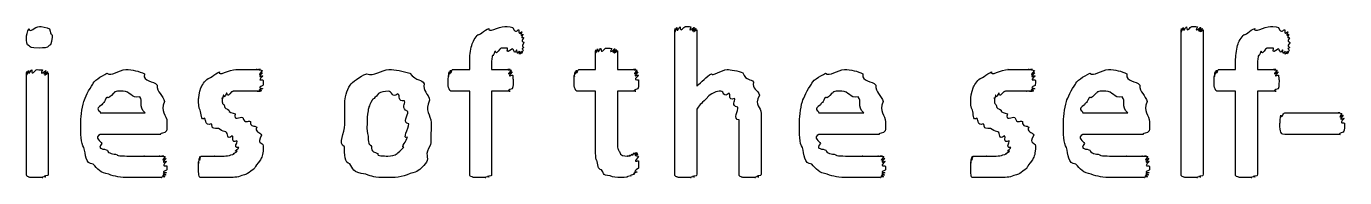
# Model space of a CAD drawing. Header units: millimetres. Extents: x 0 to 216, y 0 to 279.
# Drawn here: x 119.82 to 141.41, y 171.34 to 173.81 of the extents above; entities that cross this region are included whole.
import ezdxf

# ---------------------------------------------------------------- set-up
doc = ezdxf.new("R2010")
doc.units = ezdxf.units.MM
doc.layers.get('0').update_dxf_attribs({"linetype": 'CONTINUOUS'})

msp = doc.modelspace()

# ---------------------------------------------------------------- linework, layer by layer
at = {"color": 0}
for p, q in [((130.44, 171.391), (130.44, 173.75)), ((130.798, 173.75), (130.798, 172.829)), ((138.73, 171.391), (138.73, 173.75)), ((139.088, 173.75), (139.088, 171.391)), ((120.247, 173.629), (120.247, 173.629)), ((127.969, 173.535), (127.969, 173.535)), ((140.508, 173.535), (140.508, 173.535)), ((129.141, 173.1), (129.141, 173.408)), ((129.5, 173.408), (129.5, 173.1)), ((126.8, 173.1), (127.081, 173.1)), ((127.081, 173.1), (127.081, 173.248)), ((127.44, 173.21), (127.44, 173.1)), ((127.44, 173.1), (127.743, 173.1)), ((128.866, 173.1), (129.141, 173.1)), ((129.5, 173.1), (129.803, 173.1)), ((139.339, 173.1), (139.62, 173.1)), ((139.62, 173.1), (139.62, 173.248)), ((139.978, 173.21), (139.978, 173.1)), ((139.978, 173.1), (140.281, 173.1)), ((119.823, 171.391), (119.823, 173.045)), ((120.182, 173.045), (120.182, 171.391)), ((127.081, 172.747), (126.8, 172.747)), ((127.081, 171.391), (127.081, 172.747)), ((127.743, 172.747), (127.44, 172.747)), ((127.44, 172.747), (127.44, 171.391)), ((129.141, 172.747), (128.86, 172.747)), ((129.141, 171.854), (129.141, 172.747)), ((129.803, 172.747), (129.5, 172.747)), ((129.5, 172.747), (129.5, 171.975)), ((139.62, 172.747), (139.339, 172.747)), ((139.62, 171.391), (139.62, 172.747)), ((140.281, 172.747), (139.978, 172.747)), ((139.978, 172.747), (139.978, 171.391)), ((130.798, 172.455), (130.798, 171.391)), ((121.033, 172.394), (121.766, 172.394)), ((122.125, 172.245), (122.125, 172.184)), ((126.448, 172.234), (126.448, 172.234)), ((131.492, 171.391), (131.492, 172.278)), ((131.851, 172.383), (131.851, 171.391)), ((132.798, 172.394), (133.531, 172.394)), ((133.889, 172.245), (133.889, 172.184)), ((137.12, 172.394), (137.854, 172.394)), ((138.212, 172.245), (138.212, 172.184)), ((140.424, 172.394), (141.327, 172.394)), ((122.02, 172.041), (121.033, 172.041)), ((126.083, 172.212), (126.083, 172.212)), ((133.784, 172.041), (132.798, 172.041)), ((138.107, 172.041), (137.12, 172.041)), ((141.327, 172.041), (140.424, 172.041)), ((141.405, 172.218), (141.405, 172.218)), ((123.701, 171.854), (123.701, 171.854)), ((136.342, 171.854), (136.342, 171.854)), ((129.847, 171.606), (129.847, 171.606))]:
    msp.add_line(p, q, dxfattribs=at)
for points in [[(119.823, 173.629), (119.823, 173.635), (119.837, 173.74), (119.867, 173.766)], [(119.867, 173.766), (119.885, 173.687), (119.957, 173.805), (120.038, 173.805)], [(120.038, 173.805), (120.046, 173.805), (120.173, 173.791), (120.203, 173.766)], [(120.203, 173.766), (120.223, 173.64), (120.247, 173.698), (120.247, 173.629)], [(127.219, 173.673), (127.22, 173.643), (127.325, 173.75), (127.395, 173.772)], [(127.395, 173.772), (127.364, 173.687), (127.555, 173.805), (127.654, 173.805)], [(127.654, 173.805), (127.624, 173.805), (127.743, 173.8), (127.787, 173.789)], [(127.787, 173.789), (127.831, 173.664), (127.864, 173.764), (127.886, 173.75)], [(127.886, 173.75), (127.878, 173.64), (127.927, 173.728), (127.936, 173.717)], [(130.44, 173.75), (130.44, 173.658), (130.441, 173.764), (130.445, 173.772)], [(130.445, 173.772), (130.451, 173.673), (130.462, 173.784), (130.473, 173.789)], [(130.473, 173.789), (130.476, 173.684), (130.506, 173.8), (130.528, 173.8)], [(130.528, 173.8), (130.524, 173.687), (130.583, 173.805), (130.616, 173.805)], [(130.616, 173.805), (130.594, 173.805), (130.682, 173.802), (130.704, 173.8)], [(130.704, 173.8), (130.641, 173.684), (130.748, 173.795), (130.759, 173.789)], [(130.759, 173.789), (130.667, 173.673), (130.783, 173.779), (130.787, 173.772)], [(130.787, 173.772), (130.678, 173.662), (130.798, 173.761), (130.798, 173.75)], [(138.73, 173.75), (138.73, 173.658), (138.731, 173.764), (138.736, 173.772)], [(138.736, 173.772), (138.741, 173.673), (138.752, 173.784), (138.763, 173.789)], [(138.763, 173.789), (138.766, 173.684), (138.796, 173.8), (138.818, 173.8)], [(138.818, 173.8), (138.814, 173.687), (138.873, 173.805), (138.906, 173.805)], [(138.906, 173.805), (138.884, 173.805), (138.973, 173.802), (138.994, 173.8)], [(138.994, 173.8), (138.931, 173.684), (139.039, 173.795), (139.049, 173.789)], [(139.049, 173.789), (138.957, 173.673), (139.073, 173.779), (139.077, 173.772)], [(139.077, 173.772), (138.968, 173.658), (139.088, 173.757), (139.088, 173.75)], [(139.758, 173.673), (139.759, 173.643), (139.864, 173.75), (139.934, 173.772)], [(139.934, 173.772), (139.902, 173.687), (140.094, 173.805), (140.193, 173.805)], [(140.193, 173.805), (140.163, 173.805), (140.281, 173.8), (140.325, 173.789)], [(140.325, 173.789), (140.37, 173.664), (140.403, 173.764), (140.425, 173.75)], [(140.425, 173.75), (140.416, 173.64), (140.466, 173.728), (140.474, 173.717)], [(119.867, 173.486), (119.823, 173.499), (119.823, 173.559), (119.823, 173.629)], [(120.247, 173.629), (120.223, 173.503), (120.231, 173.516), (120.198, 173.491)], [(127.114, 173.496), (127.128, 173.554), (127.175, 173.629), (127.219, 173.673)], [(127.936, 173.717), (127.893, 173.618), (127.948, 173.691), (127.952, 173.673)], [(127.952, 173.673), (127.904, 173.585), (127.963, 173.64), (127.963, 173.618)], [(127.963, 173.618), (127.908, 173.541), (127.969, 173.568), (127.969, 173.535)], [(127.969, 173.535), (127.908, 173.474), (127.966, 173.476), (127.963, 173.458)], [(139.653, 173.496), (139.667, 173.554), (139.714, 173.629), (139.758, 173.673)], [(140.474, 173.717), (140.432, 173.618), (140.487, 173.691), (140.491, 173.673)], [(140.491, 173.673), (140.443, 173.585), (140.502, 173.64), (140.502, 173.618)], [(140.502, 173.618), (140.447, 173.541), (140.508, 173.568), (140.508, 173.535)], [(140.508, 173.535), (140.447, 173.474), (140.505, 173.476), (140.502, 173.458)], [(120.033, 173.452), (119.881, 173.452), (119.896, 173.463), (119.867, 173.486)], [(120.198, 173.491), (120.161, 173.452), (120.113, 173.452), (120.033, 173.452)], [(127.081, 173.248), (127.081, 173.294), (127.092, 173.426), (127.114, 173.496)], [(127.451, 173.32), (127.437, 173.217), (127.44, 173.254), (127.44, 173.21)], [(127.495, 173.397), (127.456, 173.279), (127.462, 173.353), (127.451, 173.32)], [(127.572, 173.436), (127.496, 173.316), (127.517, 173.415), (127.495, 173.397)], [(127.693, 173.452), (127.558, 173.452), (127.605, 173.447), (127.572, 173.436)], [(127.781, 173.441), (127.64, 173.334), (127.726, 173.452), (127.693, 173.452)], [(127.847, 173.425), (127.809, 173.323), (127.806, 173.437), (127.781, 173.441)], [(127.891, 173.403), (127.845, 173.309), (127.865, 173.416), (127.847, 173.425)], [(127.925, 173.397), (127.871, 173.298), (127.905, 173.398), (127.891, 173.403)], [(127.941, 173.403), (127.886, 173.298), (127.932, 173.397), (127.925, 173.397)], [(127.958, 173.419), (127.897, 173.305), (127.948, 173.405), (127.941, 173.403)], [(127.963, 173.458), (127.904, 173.441), (127.961, 173.43), (127.958, 173.419)], [(129.141, 173.408), (129.141, 173.309), (129.143, 173.416), (129.147, 173.425)], [(129.147, 173.425), (129.153, 173.323), (129.164, 173.437), (129.175, 173.441)], [(129.175, 173.441), (129.177, 173.331), (129.208, 173.447), (129.23, 173.447)], [(129.23, 173.447), (129.226, 173.334), (129.285, 173.452), (129.318, 173.452)], [(129.318, 173.452), (129.296, 173.452), (129.384, 173.45), (129.406, 173.447)], [(129.406, 173.447), (129.343, 173.331), (129.45, 173.444), (129.461, 173.441)], [(129.461, 173.441), (129.369, 173.323), (129.485, 173.432), (129.489, 173.425)], [(129.489, 173.425), (129.38, 173.309), (129.5, 173.411), (129.5, 173.408)], [(139.62, 173.248), (139.62, 173.294), (139.631, 173.426), (139.653, 173.496)], [(139.989, 173.32), (139.976, 173.217), (139.978, 173.254), (139.978, 173.21)], [(140.033, 173.397), (139.995, 173.279), (140.001, 173.353), (139.989, 173.32)], [(140.111, 173.436), (140.035, 173.316), (140.056, 173.415), (140.033, 173.397)], [(140.232, 173.452), (140.097, 173.452), (140.144, 173.447), (140.111, 173.436)], [(140.32, 173.441), (140.178, 173.334), (140.265, 173.452), (140.232, 173.452)], [(140.386, 173.425), (140.348, 173.323), (140.345, 173.437), (140.32, 173.441)], [(140.43, 173.403), (140.384, 173.309), (140.404, 173.416), (140.386, 173.425)], [(140.463, 173.397), (140.41, 173.298), (140.444, 173.398), (140.43, 173.403)], [(140.48, 173.403), (140.425, 173.298), (140.47, 173.397), (140.463, 173.397)], [(140.497, 173.419), (140.436, 173.305), (140.487, 173.405), (140.48, 173.403)], [(140.502, 173.458), (140.443, 173.441), (140.499, 173.43), (140.497, 173.419)], [(119.856, 173.083), (119.859, 172.978), (119.889, 173.094), (119.911, 173.094)], [(119.911, 173.094), (119.907, 172.981), (119.967, 173.1), (119.999, 173.1)], [(119.999, 173.1), (119.978, 173.1), (120.066, 173.097), (120.088, 173.094)], [(120.088, 173.094), (120.025, 172.978), (120.132, 173.09), (120.143, 173.083)], [(121.143, 173.039), (121.21, 172.981), (121.338, 173.1), (121.452, 173.1)], [(121.452, 173.1), (121.558, 173.1), (121.67, 173.075), (121.755, 173.028)], [(122.984, 173.061), (122.947, 172.981), (123.151, 173.1), (123.255, 173.1)], [(123.255, 173.1), (123.212, 173.1), (123.343, 173.1), (123.387, 173.1)], [(123.387, 173.1), (123.417, 173.1), (123.471, 173.1), (123.508, 173.1)], [(123.508, 173.1), (123.492, 173.1), (123.576, 173.1), (123.602, 173.1)], [(123.602, 173.1), (123.542, 173.1), (123.646, 173.1), (123.657, 173.1)], [(123.657, 173.1), (123.569, 173.1), (123.68, 173.094), (123.685, 173.083)], [(125.395, 173.033), (125.513, 172.981), (125.637, 173.1), (125.758, 173.1)], [(125.758, 173.1), (125.866, 173.1), (125.986, 173.079), (126.1, 173.039)], [(126.745, 173.061), (126.746, 172.97), (126.759, 173.084), (126.767, 173.089)], [(126.767, 173.089), (126.764, 172.981), (126.789, 173.1), (126.8, 173.1)], [(127.743, 173.1), (127.646, 173.1), (127.755, 173.095), (127.759, 173.089)], [(127.759, 173.089), (127.657, 172.97), (127.772, 173.075), (127.776, 173.061)], [(128.805, 173.061), (128.807, 172.97), (128.819, 173.084), (128.827, 173.089)], [(128.827, 173.089), (128.825, 172.981), (128.851, 173.1), (128.866, 173.1)], [(129.803, 173.1), (129.707, 173.1), (129.815, 173.095), (129.819, 173.089)], [(129.819, 173.089), (129.717, 172.97), (129.832, 173.075), (129.836, 173.061)], [(131.04, 173.033), (131.042, 172.981), (131.209, 173.1), (131.294, 173.1)], [(131.294, 173.1), (131.346, 173.1), (131.483, 173.08), (131.553, 173.045)], [(132.908, 173.039), (132.974, 172.981), (133.102, 173.1), (133.216, 173.1)], [(133.216, 173.1), (133.322, 173.1), (133.434, 173.075), (133.519, 173.028)], [(135.625, 173.061), (135.588, 172.981), (135.792, 173.1), (135.895, 173.1)], [(135.895, 173.1), (135.853, 173.1), (135.983, 173.1), (136.028, 173.1)], [(136.028, 173.1), (136.058, 173.1), (136.112, 173.1), (136.149, 173.1)], [(136.149, 173.1), (136.132, 173.1), (136.216, 173.1), (136.242, 173.1)], [(136.242, 173.1), (136.183, 173.1), (136.287, 173.1), (136.297, 173.1)], [(136.297, 173.1), (136.209, 173.1), (136.321, 173.094), (136.325, 173.083)], [(137.231, 173.039), (137.297, 172.981), (137.425, 173.1), (137.539, 173.1)], [(137.539, 173.1), (137.645, 173.1), (137.757, 173.075), (137.842, 173.028)], [(139.284, 173.061), (139.285, 172.97), (139.297, 173.084), (139.306, 173.089)], [(139.306, 173.089), (139.303, 172.981), (139.328, 173.1), (139.339, 173.1)], [(140.281, 173.1), (140.185, 173.1), (140.294, 173.095), (140.298, 173.089)], [(140.298, 173.089), (140.196, 172.97), (140.31, 173.075), (140.315, 173.061)], [(119.823, 173.045), (119.823, 172.952), (119.825, 173.058), (119.829, 173.066)], [(119.829, 173.066), (119.834, 172.967), (119.845, 173.079), (119.856, 173.083)], [(120.143, 173.083), (120.051, 172.967), (120.166, 173.073), (120.171, 173.066)], [(120.171, 173.066), (120.062, 172.952), (120.182, 173.051), (120.182, 173.045)], [(120.912, 172.863), (120.908, 172.901), (121.051, 172.998), (121.143, 173.039)], [(121.755, 173.028), (121.728, 172.89), (121.909, 172.923), (121.965, 172.846)], [(122.681, 172.802), (122.694, 172.842), (122.745, 172.912), (122.797, 172.956)], [(122.797, 172.956), (122.797, 172.93), (122.91, 173.035), (122.984, 173.061)], [(123.685, 173.083), (123.576, 172.959), (123.69, 173.058), (123.69, 173.045)], [(123.69, 173.045), (123.58, 172.934), (123.696, 173.017), (123.696, 172.995)], [(123.696, 172.995), (123.583, 172.893), (123.701, 172.952), (123.701, 172.923)], [(123.701, 172.923), (123.701, 172.835), (123.698, 172.865), (123.696, 172.84)], [(125.125, 172.846), (125.157, 172.893), (125.276, 172.989), (125.395, 173.033)], [(126.1, 173.039), (126.216, 172.904), (126.296, 172.945), (126.337, 172.868)], [(126.728, 172.923), (126.728, 172.897), (126.73, 172.984), (126.734, 173.006)], [(126.745, 172.785), (126.728, 172.802), (126.728, 172.86), (126.728, 172.923)], [(126.734, 173.006), (126.735, 172.941), (126.741, 173.046), (126.745, 173.061)], [(127.776, 173.061), (127.669, 172.941), (127.787, 173.028), (127.787, 173.006)], [(127.792, 172.923), (127.79, 172.802), (127.787, 172.814), (127.776, 172.785)], [(127.787, 173.006), (127.79, 172.897), (127.792, 172.956), (127.792, 172.923)], [(128.789, 172.923), (128.789, 172.897), (128.79, 172.984), (128.794, 173.006)], [(128.805, 172.785), (128.789, 172.802), (128.789, 172.86), (128.789, 172.923)], [(128.794, 173.006), (128.796, 172.941), (128.801, 173.046), (128.805, 173.061)], [(129.836, 173.061), (129.726, 172.941), (129.842, 173.028), (129.842, 173.006)], [(129.842, 173.006), (129.728, 172.897), (129.847, 172.956), (129.847, 172.923)], [(129.847, 172.923), (129.847, 172.802), (129.843, 172.814), (129.836, 172.785)], [(130.798, 172.829), (130.876, 172.893), (130.959, 172.989), (131.04, 173.033)], [(131.553, 173.045), (131.608, 172.908), (131.685, 172.957), (131.729, 172.896)], [(131.729, 172.896), (131.697, 172.787), (131.804, 172.765), (131.823, 172.68)], [(132.676, 172.863), (132.672, 172.901), (132.815, 172.998), (132.908, 173.039)], [(133.519, 173.028), (133.492, 172.89), (133.674, 172.923), (133.729, 172.846)], [(135.322, 172.802), (135.334, 172.842), (135.386, 172.912), (135.438, 172.956)], [(135.438, 172.956), (135.438, 172.93), (135.551, 173.035), (135.625, 173.061)], [(136.325, 173.083), (136.216, 172.959), (136.331, 173.058), (136.331, 173.045)], [(136.331, 173.045), (136.221, 172.934), (136.336, 173.017), (136.336, 172.995)], [(136.336, 172.995), (136.223, 172.893), (136.342, 172.952), (136.342, 172.923)], [(136.342, 172.923), (136.342, 172.835), (136.339, 172.865), (136.336, 172.84)], [(136.999, 172.863), (136.995, 172.901), (137.138, 172.998), (137.231, 173.039)], [(137.842, 173.028), (137.815, 172.89), (137.997, 172.923), (138.052, 172.846)], [(139.267, 172.923), (139.267, 172.897), (139.269, 172.984), (139.273, 173.006)], [(139.284, 172.785), (139.267, 172.802), (139.267, 172.86), (139.267, 172.923)], [(139.273, 173.006), (139.274, 172.941), (139.28, 173.046), (139.284, 173.061)], [(140.315, 173.061), (140.207, 172.941), (140.325, 173.028), (140.325, 173.006)], [(140.331, 172.923), (140.328, 172.802), (140.325, 172.814), (140.315, 172.785)], [(140.325, 173.006), (140.328, 172.897), (140.331, 172.956), (140.331, 172.923)], [(120.763, 172.581), (120.782, 172.628), (120.849, 172.785), (120.912, 172.863)], [(121.248, 172.714), (121.143, 172.588), (121.165, 172.67), (121.132, 172.636)], [(121.408, 172.747), (121.234, 172.747), (121.295, 172.736), (121.248, 172.714)], [(121.678, 172.653), (121.532, 172.628), (121.529, 172.747), (121.408, 172.747)], [(121.965, 172.846), (121.955, 172.736), (122.06, 172.678), (122.086, 172.576)], [(122.642, 172.62), (122.642, 172.61), (122.655, 172.747), (122.681, 172.802)], [(123.051, 172.68), (123.02, 172.573), (123.034, 172.656), (123.034, 172.642)], [(123.1, 172.714), (123.042, 172.599), (123.062, 172.694), (123.051, 172.68)], [(123.183, 172.736), (123.086, 172.617), (123.122, 172.725), (123.1, 172.714)], [(123.304, 172.747), (123.156, 172.747), (123.219, 172.743), (123.183, 172.736)], [(123.442, 172.747), (123.37, 172.747), (123.355, 172.747), (123.304, 172.747)], [(123.547, 172.747), (123.45, 172.747), (123.482, 172.747), (123.442, 172.747)], [(123.618, 172.747), (123.509, 172.747), (123.576, 172.747), (123.547, 172.747)], [(123.657, 172.747), (123.547, 172.747), (123.636, 172.747), (123.618, 172.747)], [(123.673, 172.752), (123.56, 172.747), (123.664, 172.747), (123.657, 172.747)], [(123.69, 172.785), (123.571, 172.758), (123.68, 172.759), (123.673, 172.752)], [(123.696, 172.84), (123.58, 172.787), (123.693, 172.799), (123.69, 172.785)], [(125.036, 172.565), (125.036, 172.617), (125.065, 172.769), (125.125, 172.846)], [(125.587, 172.708), (125.48, 172.577), (125.512, 172.645), (125.483, 172.598)], [(125.747, 172.747), (125.683, 172.747), (125.632, 172.733), (125.587, 172.708)], [(125.907, 172.703), (125.808, 172.628), (125.809, 172.747), (125.747, 172.747)], [(126.012, 172.587), (125.896, 172.573), (125.951, 172.677), (125.907, 172.703)], [(126.337, 172.868), (126.3, 172.754), (126.41, 172.704), (126.425, 172.598)], [(126.8, 172.747), (126.751, 172.747), (126.756, 172.759), (126.745, 172.785)], [(127.776, 172.785), (127.654, 172.747), (127.757, 172.747), (127.743, 172.747)], [(128.86, 172.747), (128.814, 172.747), (128.819, 172.759), (128.805, 172.785)], [(129.836, 172.785), (129.715, 172.747), (129.817, 172.747), (129.803, 172.747)], [(130.996, 172.67), (130.865, 172.529), (130.867, 172.55), (130.798, 172.455)], [(131.195, 172.747), (131.112, 172.747), (131.063, 172.721), (130.996, 172.67)], [(131.327, 172.714), (131.229, 172.628), (131.246, 172.747), (131.195, 172.747)], [(131.415, 172.625), (131.302, 172.588), (131.363, 172.694), (131.327, 172.714)], [(131.823, 172.68), (131.732, 172.504), (131.851, 172.5), (131.851, 172.383)], [(132.527, 172.581), (132.547, 172.628), (132.613, 172.785), (132.676, 172.863)], [(133.012, 172.714), (132.908, 172.588), (132.93, 172.67), (132.897, 172.636)], [(133.172, 172.747), (132.999, 172.747), (133.059, 172.736), (133.012, 172.714)], [(133.442, 172.653), (133.296, 172.628), (133.294, 172.747), (133.172, 172.747)], [(133.729, 172.846), (133.719, 172.736), (133.824, 172.678), (133.85, 172.576)], [(135.283, 172.62), (135.283, 172.61), (135.296, 172.747), (135.322, 172.802)], [(135.691, 172.68), (135.661, 172.573), (135.675, 172.656), (135.675, 172.642)], [(135.741, 172.714), (135.683, 172.599), (135.702, 172.694), (135.691, 172.68)], [(135.824, 172.736), (135.727, 172.617), (135.763, 172.725), (135.741, 172.714)], [(135.945, 172.747), (135.798, 172.747), (135.859, 172.743), (135.824, 172.736)], [(136.083, 172.747), (136.011, 172.747), (135.996, 172.747), (135.945, 172.747)], [(136.187, 172.747), (136.091, 172.747), (136.122, 172.747), (136.083, 172.747)], [(136.259, 172.747), (136.15, 172.747), (136.216, 172.747), (136.187, 172.747)], [(136.297, 172.747), (136.187, 172.747), (136.277, 172.747), (136.259, 172.747)], [(136.314, 172.752), (136.201, 172.747), (136.305, 172.747), (136.297, 172.747)], [(136.331, 172.785), (136.212, 172.758), (136.321, 172.759), (136.314, 172.752)], [(136.336, 172.84), (136.221, 172.787), (136.333, 172.799), (136.331, 172.785)], [(136.85, 172.581), (136.87, 172.628), (136.936, 172.785), (136.999, 172.863)], [(137.335, 172.714), (137.231, 172.588), (137.253, 172.67), (137.22, 172.636)], [(137.495, 172.747), (137.322, 172.747), (137.382, 172.736), (137.335, 172.714)], [(137.765, 172.653), (137.619, 172.628), (137.616, 172.747), (137.495, 172.747)], [(138.052, 172.846), (138.042, 172.736), (138.147, 172.678), (138.173, 172.576)], [(139.339, 172.747), (139.289, 172.747), (139.295, 172.759), (139.284, 172.785)], [(140.315, 172.785), (140.193, 172.747), (140.295, 172.747), (140.281, 172.747)], [(120.713, 172.212), (120.713, 172.291), (120.73, 172.471), (120.763, 172.581)], [(121.061, 172.526), (120.926, 172.441), (121.033, 172.441), (121.033, 172.394)], [(121.132, 172.636), (121.08, 172.526), (121.079, 172.57), (121.061, 172.526)], [(121.766, 172.394), (121.653, 172.504), (121.74, 172.589), (121.678, 172.653)], [(122.086, 172.576), (122.006, 172.412), (122.125, 172.362), (122.125, 172.245)], [(122.67, 172.438), (122.642, 172.474), (122.642, 172.55), (122.642, 172.62)], [(123.034, 172.642), (123.02, 172.511), (123.042, 172.554), (123.062, 172.521)], [(123.062, 172.521), (123.062, 172.449), (123.109, 172.463), (123.139, 172.438)], [(125.036, 172.201), (125.036, 172.28), (125.036, 172.455), (125.036, 172.565)], [(125.483, 172.598), (125.422, 172.482), (125.43, 172.493), (125.417, 172.427)], [(126.067, 172.416), (125.947, 172.474), (126.037, 172.539), (126.012, 172.587)], [(126.425, 172.598), (126.329, 172.423), (126.448, 172.369), (126.448, 172.234)], [(131.47, 172.488), (131.35, 172.511), (131.44, 172.588), (131.415, 172.625)], [(131.492, 172.278), (131.377, 172.286), (131.484, 172.435), (131.47, 172.488)], [(132.478, 172.212), (132.478, 172.291), (132.494, 172.471), (132.527, 172.581)], [(132.825, 172.526), (132.69, 172.441), (132.798, 172.441), (132.798, 172.394)], [(132.897, 172.636), (132.844, 172.526), (132.843, 172.57), (132.825, 172.526)], [(133.531, 172.394), (133.417, 172.504), (133.505, 172.589), (133.442, 172.653)], [(133.85, 172.576), (133.77, 172.412), (133.889, 172.362), (133.889, 172.245)], [(135.311, 172.438), (135.283, 172.474), (135.283, 172.55), (135.283, 172.62)], [(135.675, 172.642), (135.661, 172.511), (135.683, 172.554), (135.702, 172.521)], [(135.702, 172.521), (135.702, 172.449), (135.749, 172.463), (135.78, 172.438)], [(136.801, 172.212), (136.801, 172.291), (136.817, 172.471), (136.85, 172.581)], [(137.148, 172.526), (137.013, 172.441), (137.12, 172.441), (137.12, 172.394)], [(137.22, 172.636), (137.167, 172.526), (137.166, 172.57), (137.148, 172.526)], [(137.854, 172.394), (137.74, 172.504), (137.827, 172.589), (137.765, 172.653)], [(138.173, 172.576), (138.093, 172.412), (138.212, 172.362), (138.212, 172.245)], [(122.742, 172.306), (122.678, 172.253), (122.688, 172.386), (122.67, 172.438)], [(122.847, 172.212), (122.742, 172.18), (122.775, 172.268), (122.742, 172.306)], [(123.139, 172.438), (123.124, 172.401), (123.206, 172.395), (123.244, 172.377)], [(123.244, 172.377), (123.201, 172.247), (123.323, 172.339), (123.365, 172.317)], [(123.365, 172.317), (123.403, 172.207), (123.45, 172.275), (123.492, 172.251)], [(123.492, 172.251), (123.483, 172.154), (123.566, 172.193), (123.596, 172.157)], [(125.417, 172.427), (125.396, 172.353), (125.4, 172.296), (125.4, 172.223)], [(126.083, 172.212), (125.969, 172.229), (126.078, 172.353), (126.067, 172.416)], [(126.448, 172.234), (126.448, 172.037), (126.445, 171.981), (126.442, 171.87)], [(135.383, 172.306), (135.319, 172.253), (135.329, 172.386), (135.311, 172.438)], [(135.487, 172.212), (135.383, 172.18), (135.416, 172.268), (135.383, 172.306)], [(135.78, 172.438), (135.764, 172.401), (135.847, 172.395), (135.884, 172.377)], [(135.884, 172.377), (135.842, 172.247), (135.964, 172.339), (136.005, 172.317)], [(136.005, 172.317), (136.044, 172.207), (136.091, 172.275), (136.132, 172.251)], [(136.132, 172.251), (136.124, 172.154), (136.207, 172.193), (136.237, 172.157)], [(140.346, 172.218), (140.346, 172.224), (140.352, 172.329), (140.363, 172.355)], [(140.363, 172.355), (140.371, 172.275), (140.397, 172.394), (140.424, 172.394)], [(141.327, 172.394), (141.246, 172.394), (141.35, 172.39), (141.361, 172.383)], [(141.361, 172.383), (141.268, 172.265), (141.379, 172.369), (141.383, 172.355)], [(141.383, 172.355), (141.279, 172.236), (141.395, 172.322), (141.399, 172.3)], [(141.399, 172.3), (141.286, 172.192), (141.405, 172.251), (141.405, 172.218)], [(120.763, 171.826), (120.713, 171.89), (120.713, 172.065), (120.713, 172.212)], [(121.033, 172.041), (120.926, 171.986), (121.041, 171.936), (121.061, 171.892)], [(122.091, 172.074), (121.962, 172.041), (122.045, 172.041), (122.02, 172.041)], [(122.125, 172.184), (122.125, 172.085), (122.113, 172.096), (122.091, 172.074)], [(122.968, 172.14), (122.819, 172.129), (122.887, 172.186), (122.847, 172.212)], [(123.089, 172.085), (123.02, 172.088), (123.012, 172.121), (122.968, 172.14)], [(123.194, 172.019), (123.098, 171.934), (123.129, 172.066), (123.089, 172.085)], [(123.271, 171.936), (123.161, 171.887), (123.227, 171.997), (123.194, 172.019)], [(123.596, 172.157), (123.547, 172.085), (123.654, 172.081), (123.673, 172.03)], [(123.673, 172.03), (123.583, 171.868), (123.701, 171.923), (123.701, 171.854)], [(125.031, 171.837), (124.918, 171.894), (125.036, 172.065), (125.036, 172.201)], [(125.4, 172.223), (125.396, 172.088), (125.405, 172.08), (125.417, 172.014)], [(125.417, 172.014), (125.418, 171.843), (125.446, 171.894), (125.472, 171.843)], [(126.062, 171.997), (125.969, 171.96), (126.083, 172.135), (126.083, 172.212)], [(132.527, 171.826), (132.478, 171.89), (132.478, 172.065), (132.478, 172.212)], [(132.798, 172.041), (132.69, 171.986), (132.806, 171.936), (132.825, 171.892)], [(133.856, 172.074), (133.726, 172.041), (133.809, 172.041), (133.784, 172.041)], [(133.889, 172.184), (133.889, 172.085), (133.878, 172.096), (133.856, 172.074)], [(135.608, 172.14), (135.46, 172.129), (135.527, 172.186), (135.487, 172.212)], [(135.73, 172.085), (135.661, 172.088), (135.653, 172.121), (135.608, 172.14)], [(135.835, 172.019), (135.738, 171.934), (135.77, 172.066), (135.73, 172.085)], [(135.912, 171.936), (135.801, 171.887), (135.868, 171.997), (135.835, 172.019)], [(136.237, 172.157), (136.187, 172.085), (136.295, 172.081), (136.314, 172.03)], [(136.314, 172.03), (136.223, 171.868), (136.342, 171.923), (136.342, 171.854)], [(136.85, 171.826), (136.801, 171.89), (136.801, 172.065), (136.801, 172.212)], [(137.12, 172.041), (137.013, 171.986), (137.129, 171.936), (137.148, 171.892)], [(138.179, 172.074), (138.049, 172.041), (138.132, 172.041), (138.107, 172.041)], [(138.212, 172.184), (138.212, 172.085), (138.201, 172.096), (138.179, 172.074)], [(140.363, 172.08), (140.346, 172.092), (140.346, 172.151), (140.346, 172.218)], [(140.424, 172.041), (140.371, 172.041), (140.377, 172.054), (140.363, 172.08)], [(141.383, 172.08), (141.261, 172.041), (141.352, 172.041), (141.327, 172.041)], [(141.405, 172.218), (141.405, 172.092), (141.397, 172.104), (141.383, 172.08)], [(120.917, 171.556), (120.782, 171.556), (120.799, 171.719), (120.763, 171.826)], [(121.061, 171.892), (120.963, 171.783), (121.108, 171.815), (121.149, 171.782)], [(123.299, 171.826), (123.197, 171.824), (123.289, 171.906), (123.271, 171.936)], [(123.276, 171.766), (123.197, 171.757), (123.299, 171.804), (123.299, 171.826)], [(123.701, 171.854), (123.701, 171.713), (123.686, 171.694), (123.657, 171.628)], [(125.119, 171.561), (125.032, 171.563), (125.031, 171.73), (125.031, 171.837)], [(125.472, 171.843), (125.469, 171.744), (125.532, 171.756), (125.577, 171.727)], [(125.896, 171.727), (125.888, 171.739), (125.975, 171.788), (126.001, 171.832)], [(126.001, 171.832), (125.943, 171.832), (126.051, 171.934), (126.062, 171.997)], [(126.442, 171.87), (126.326, 171.702), (126.42, 171.669), (126.376, 171.589)], [(129.164, 171.622), (129.141, 171.592), (129.141, 171.766), (129.141, 171.854)], [(129.5, 171.975), (129.497, 171.783), (129.511, 171.807), (129.533, 171.76)], [(132.681, 171.556), (132.547, 171.556), (132.563, 171.719), (132.527, 171.826)], [(132.825, 171.892), (132.727, 171.783), (132.872, 171.815), (132.913, 171.782)], [(135.939, 171.826), (135.837, 171.824), (135.93, 171.906), (135.912, 171.936)], [(135.917, 171.766), (135.837, 171.757), (135.939, 171.804), (135.939, 171.826)], [(136.342, 171.854), (136.342, 171.713), (136.327, 171.694), (136.297, 171.628)], [(137.004, 171.556), (136.87, 171.556), (136.886, 171.719), (136.85, 171.826)], [(137.148, 171.892), (137.05, 171.783), (137.195, 171.815), (137.236, 171.782)], [(121.149, 171.782), (121.161, 171.722), (121.243, 171.728), (121.309, 171.71)], [(121.309, 171.71), (121.293, 171.688), (121.455, 171.688), (121.551, 171.688)], [(121.551, 171.688), (121.584, 171.688), (121.696, 171.688), (121.755, 171.688)], [(121.755, 171.688), (121.701, 171.688), (121.863, 171.688), (121.904, 171.688)], [(121.904, 171.688), (121.904, 171.688), (121.982, 171.688), (122.009, 171.688)], [(122.009, 171.688), (121.959, 171.688), (122.06, 171.688), (122.075, 171.688)], [(122.075, 171.688), (121.984, 171.688), (122.093, 171.684), (122.097, 171.678)], [(122.097, 171.678), (121.995, 171.559), (122.109, 171.663), (122.113, 171.65)], [(122.113, 171.65), (122.003, 171.534), (122.119, 171.622), (122.119, 171.6)], [(122.119, 171.6), (122.006, 171.49), (122.125, 171.551), (122.125, 171.517)], [(122.642, 171.595), (122.645, 171.53), (122.65, 171.635), (122.654, 171.65)], [(122.642, 171.512), (122.642, 171.486), (122.642, 171.573), (122.642, 171.595)], [(122.654, 171.65), (122.654, 171.559), (122.66, 171.673), (122.665, 171.678)], [(122.665, 171.678), (122.66, 171.57), (122.673, 171.688), (122.681, 171.688)], [(122.681, 171.688), (122.678, 171.688), (122.706, 171.688), (122.725, 171.688)], [(122.725, 171.688), (122.72, 171.688), (122.771, 171.688), (122.797, 171.688)], [(122.797, 171.688), (122.775, 171.688), (122.861, 171.688), (122.902, 171.688)], [(122.902, 171.688), (122.855, 171.688), (122.987, 171.688), (123.039, 171.688)], [(123.039, 171.688), (123.064, 171.688), (123.114, 171.69), (123.144, 171.694)], [(123.144, 171.694), (123.128, 171.699), (123.205, 171.71), (123.227, 171.722)], [(123.227, 171.722), (123.172, 171.722), (123.265, 171.746), (123.276, 171.766)], [(123.657, 171.628), (123.527, 171.468), (123.591, 171.512), (123.536, 171.468)], [(125.577, 171.727), (125.557, 171.688), (125.676, 171.688), (125.742, 171.688)], [(125.742, 171.688), (125.8, 171.688), (125.852, 171.701), (125.896, 171.727)], [(126.376, 171.589), (126.238, 171.424), (126.241, 171.446), (126.106, 171.402)], [(129.241, 171.462), (129.175, 171.464), (129.182, 171.559), (129.164, 171.622)], [(129.533, 171.76), (129.545, 171.688), (129.602, 171.688), (129.665, 171.688)], [(129.665, 171.688), (129.629, 171.688), (129.705, 171.69), (129.72, 171.694)], [(129.72, 171.694), (129.66, 171.699), (129.748, 171.706), (129.759, 171.71)], [(129.759, 171.71), (129.684, 171.71), (129.784, 171.723), (129.792, 171.727)], [(129.792, 171.727), (129.704, 171.722), (129.811, 171.738), (129.819, 171.738)], [(129.819, 171.738), (129.715, 171.722), (129.826, 171.735), (129.83, 171.733)], [(129.83, 171.733), (129.722, 171.717), (129.836, 171.727), (129.836, 171.716)], [(129.836, 171.716), (129.726, 171.699), (129.842, 171.695), (129.842, 171.678)], [(129.842, 171.678), (129.728, 171.545), (129.847, 171.635), (129.847, 171.606)], [(129.847, 171.606), (129.847, 171.468), (129.844, 171.519), (129.842, 171.49)], [(132.913, 171.782), (132.926, 171.722), (133.007, 171.728), (133.073, 171.71)], [(133.073, 171.71), (133.058, 171.688), (133.219, 171.688), (133.315, 171.688)], [(133.315, 171.688), (133.349, 171.688), (133.46, 171.688), (133.519, 171.688)], [(133.519, 171.688), (133.466, 171.688), (133.627, 171.688), (133.668, 171.688)], [(133.668, 171.688), (133.668, 171.688), (133.747, 171.688), (133.773, 171.688)], [(133.773, 171.688), (133.724, 171.688), (133.824, 171.688), (133.839, 171.688)], [(133.839, 171.688), (133.748, 171.688), (133.857, 171.684), (133.861, 171.678)], [(133.861, 171.678), (133.759, 171.559), (133.874, 171.663), (133.878, 171.65)], [(133.878, 171.65), (133.768, 171.534), (133.883, 171.622), (133.883, 171.6)], [(133.883, 171.6), (133.77, 171.49), (133.889, 171.551), (133.889, 171.517)], [(135.283, 171.595), (135.286, 171.53), (135.29, 171.635), (135.295, 171.65)], [(135.283, 171.512), (135.283, 171.486), (135.283, 171.573), (135.283, 171.595)], [(135.295, 171.65), (135.295, 171.559), (135.301, 171.673), (135.305, 171.678)], [(135.305, 171.678), (135.301, 171.57), (135.314, 171.688), (135.322, 171.688)], [(135.322, 171.688), (135.319, 171.688), (135.347, 171.688), (135.366, 171.688)], [(135.366, 171.688), (135.36, 171.688), (135.412, 171.688), (135.438, 171.688)], [(135.438, 171.688), (135.416, 171.688), (135.501, 171.688), (135.543, 171.688)], [(135.543, 171.688), (135.496, 171.688), (135.628, 171.688), (135.68, 171.688)], [(135.68, 171.688), (135.705, 171.688), (135.755, 171.69), (135.785, 171.694)], [(135.785, 171.694), (135.768, 171.699), (135.846, 171.71), (135.868, 171.722)], [(135.868, 171.722), (135.812, 171.722), (135.906, 171.746), (135.917, 171.766)], [(136.297, 171.628), (136.168, 171.468), (136.231, 171.512), (136.176, 171.468)], [(137.236, 171.782), (137.249, 171.722), (137.33, 171.728), (137.396, 171.71)], [(137.396, 171.71), (137.381, 171.688), (137.542, 171.688), (137.638, 171.688)], [(137.638, 171.688), (137.672, 171.688), (137.783, 171.688), (137.842, 171.688)], [(137.842, 171.688), (137.789, 171.688), (137.95, 171.688), (137.991, 171.688)], [(137.991, 171.688), (137.991, 171.688), (138.07, 171.688), (138.096, 171.688)], [(138.096, 171.688), (138.047, 171.688), (138.147, 171.688), (138.162, 171.688)], [(138.162, 171.688), (138.071, 171.688), (138.18, 171.684), (138.184, 171.678)], [(138.184, 171.678), (138.082, 171.559), (138.196, 171.663), (138.201, 171.65)], [(138.201, 171.65), (138.091, 171.534), (138.206, 171.622), (138.206, 171.6)], [(138.206, 171.6), (138.093, 171.49), (138.212, 171.551), (138.212, 171.517)], [(119.829, 171.369), (119.823, 171.365), (119.823, 171.383), (119.823, 171.391)], [(119.856, 171.347), (119.834, 171.349), (119.835, 171.36), (119.829, 171.369)], [(120.171, 171.369), (120.051, 171.349), (120.157, 171.354), (120.143, 171.347)], [(120.182, 171.391), (120.179, 171.365), (120.177, 171.376), (120.171, 171.369)], [(121.171, 171.391), (121.036, 171.409), (120.986, 171.482), (120.917, 171.556)], [(121.518, 171.336), (121.353, 171.336), (121.27, 171.354), (121.171, 171.391)], [(122.108, 171.38), (121.992, 171.354), (122.098, 171.358), (122.091, 171.347)], [(122.113, 171.413), (121.999, 171.376), (122.111, 171.391), (122.108, 171.38)], [(122.119, 171.457), (122.003, 171.402), (122.116, 171.427), (122.113, 171.413)], [(122.125, 171.517), (122.125, 171.435), (122.122, 171.475), (122.119, 171.457)], [(122.648, 171.38), (122.642, 171.398), (122.642, 171.457), (122.642, 171.512)], [(122.676, 171.336), (122.654, 171.336), (122.655, 171.349), (122.648, 171.38)], [(123.348, 171.369), (123.278, 171.336), (123.201, 171.336), (123.117, 171.336)], [(123.536, 171.468), (123.421, 171.38), (123.421, 171.391), (123.348, 171.369)], [(125.378, 171.391), (125.149, 171.413), (125.177, 171.487), (125.119, 171.561)], [(125.725, 171.336), (125.499, 171.336), (125.495, 171.354), (125.378, 171.391)], [(126.106, 171.402), (125.969, 171.336), (125.846, 171.336), (125.725, 171.336)], [(127.087, 171.363), (127.081, 171.36), (127.081, 171.38), (127.081, 171.391)], [(127.12, 171.347), (127.092, 171.349), (127.094, 171.359), (127.087, 171.363)], [(127.429, 171.363), (127.309, 171.349), (127.415, 171.354), (127.401, 171.347)], [(127.44, 171.391), (127.437, 171.36), (127.435, 171.37), (127.429, 171.363)], [(129.378, 171.363), (129.243, 171.376), (129.276, 171.418), (129.241, 171.462)], [(129.571, 171.336), (129.472, 171.336), (129.433, 171.344), (129.378, 171.363)], [(129.72, 171.363), (129.623, 171.347), (129.673, 171.348), (129.649, 171.341)], [(129.781, 171.391), (129.667, 171.36), (129.742, 171.37), (129.72, 171.363)], [(129.819, 171.424), (129.704, 171.383), (129.799, 171.402), (129.781, 171.391)], [(129.842, 171.49), (129.722, 171.409), (129.83, 171.438), (129.819, 171.424)], [(130.445, 171.363), (130.44, 171.36), (130.44, 171.38), (130.44, 171.391)], [(130.473, 171.347), (130.451, 171.349), (130.452, 171.359), (130.445, 171.363)], [(130.787, 171.363), (130.667, 171.349), (130.773, 171.354), (130.759, 171.347)], [(130.798, 171.391), (130.795, 171.36), (130.794, 171.37), (130.787, 171.363)], [(131.498, 171.363), (131.494, 171.36), (131.492, 171.38), (131.492, 171.391)], [(131.525, 171.347), (131.505, 171.349), (131.505, 171.359), (131.498, 171.363)], [(131.84, 171.369), (131.721, 171.349), (131.826, 171.354), (131.812, 171.347)], [(131.851, 171.391), (131.851, 171.365), (131.846, 171.376), (131.84, 171.369)], [(132.935, 171.391), (132.8, 171.409), (132.751, 171.482), (132.681, 171.556)], [(133.283, 171.336), (133.117, 171.336), (133.034, 171.354), (132.935, 171.391)], [(133.872, 171.38), (133.756, 171.354), (133.863, 171.358), (133.856, 171.347)], [(133.878, 171.413), (133.763, 171.376), (133.875, 171.391), (133.872, 171.38)], [(133.883, 171.457), (133.768, 171.402), (133.881, 171.427), (133.878, 171.413)], [(133.889, 171.517), (133.889, 171.435), (133.886, 171.475), (133.883, 171.457)], [(135.289, 171.38), (135.283, 171.398), (135.283, 171.457), (135.283, 171.512)], [(135.316, 171.336), (135.295, 171.336), (135.296, 171.349), (135.289, 171.38)], [(135.989, 171.369), (135.919, 171.336), (135.842, 171.336), (135.757, 171.336)], [(136.176, 171.468), (136.062, 171.38), (136.062, 171.391), (135.989, 171.369)], [(137.258, 171.391), (137.123, 171.409), (137.074, 171.482), (137.004, 171.556)], [(137.606, 171.336), (137.44, 171.336), (137.357, 171.354), (137.258, 171.391)], [(138.195, 171.38), (138.079, 171.354), (138.186, 171.358), (138.179, 171.347)], [(138.201, 171.413), (138.086, 171.376), (138.198, 171.391), (138.195, 171.38)], [(138.206, 171.457), (138.091, 171.402), (138.204, 171.427), (138.201, 171.413)], [(138.212, 171.517), (138.212, 171.435), (138.209, 171.475), (138.206, 171.457)], [(138.736, 171.363), (138.73, 171.36), (138.73, 171.38), (138.73, 171.391)], [(138.763, 171.347), (138.741, 171.349), (138.742, 171.359), (138.736, 171.363)], [(139.077, 171.363), (138.957, 171.349), (139.063, 171.354), (139.049, 171.347)], [(139.088, 171.391), (139.085, 171.36), (139.084, 171.37), (139.077, 171.363)], [(139.626, 171.363), (139.62, 171.36), (139.62, 171.38), (139.62, 171.391)], [(139.659, 171.347), (139.631, 171.349), (139.633, 171.359), (139.626, 171.363)], [(139.967, 171.363), (139.847, 171.349), (139.954, 171.354), (139.94, 171.347)], [(139.978, 171.391), (139.976, 171.36), (139.974, 171.37), (139.967, 171.363)], [(119.911, 171.336), (119.859, 171.339), (119.87, 171.342), (119.856, 171.347)], [(119.999, 171.336), (119.907, 171.336), (119.936, 171.336), (119.911, 171.336)], [(120.088, 171.336), (119.978, 171.336), (120.035, 171.336), (119.999, 171.336)], [(120.143, 171.347), (120.025, 171.339), (120.113, 171.339), (120.088, 171.336)], [(121.733, 171.336), (121.562, 171.336), (121.595, 171.336), (121.518, 171.336)], [(121.909, 171.336), (121.812, 171.336), (121.799, 171.336), (121.733, 171.336)], [(122.036, 171.336), (121.915, 171.336), (121.961, 171.336), (121.909, 171.336)], [(122.091, 171.347), (121.981, 171.336), (122.069, 171.336), (122.036, 171.336)], [(122.736, 171.336), (122.678, 171.336), (122.689, 171.336), (122.676, 171.336)], [(122.83, 171.336), (122.731, 171.336), (122.761, 171.336), (122.736, 171.336)], [(122.962, 171.336), (122.808, 171.336), (122.87, 171.336), (122.83, 171.336)], [(123.117, 171.336), (123.02, 171.336), (123.009, 171.336), (122.962, 171.336)], [(127.175, 171.336), (127.121, 171.339), (127.134, 171.342), (127.12, 171.347)], [(127.263, 171.336), (127.165, 171.336), (127.197, 171.336), (127.175, 171.336)], [(127.346, 171.336), (127.236, 171.336), (127.296, 171.336), (127.263, 171.336)], [(127.401, 171.347), (127.28, 171.339), (127.368, 171.339), (127.346, 171.336)], [(129.649, 171.341), (129.571, 171.336), (129.596, 171.336), (129.571, 171.336)], [(130.528, 171.336), (130.476, 171.339), (130.487, 171.342), (130.473, 171.347)], [(130.616, 171.336), (130.524, 171.336), (130.552, 171.336), (130.528, 171.336)], [(130.704, 171.336), (130.594, 171.336), (130.652, 171.336), (130.616, 171.336)], [(130.759, 171.347), (130.641, 171.339), (130.729, 171.339), (130.704, 171.336)], [(131.58, 171.336), (131.531, 171.339), (131.539, 171.342), (131.525, 171.347)], [(131.674, 171.336), (131.578, 171.336), (131.606, 171.336), (131.58, 171.336)], [(131.757, 171.336), (131.648, 171.336), (131.707, 171.336), (131.674, 171.336)], [(131.812, 171.347), (131.697, 171.339), (131.782, 171.339), (131.757, 171.336)], [(133.497, 171.336), (133.327, 171.336), (133.36, 171.336), (133.283, 171.336)], [(133.674, 171.336), (133.576, 171.336), (133.563, 171.336), (133.497, 171.336)], [(133.801, 171.336), (133.679, 171.336), (133.725, 171.336), (133.674, 171.336)], [(133.856, 171.347), (133.745, 171.336), (133.834, 171.336), (133.801, 171.336)], [(135.377, 171.336), (135.319, 171.336), (135.33, 171.336), (135.316, 171.336)], [(135.471, 171.336), (135.371, 171.336), (135.402, 171.336), (135.377, 171.336)], [(135.603, 171.336), (135.449, 171.336), (135.511, 171.336), (135.471, 171.336)], [(135.757, 171.336), (135.661, 171.336), (135.65, 171.336), (135.603, 171.336)], [(137.82, 171.336), (137.65, 171.336), (137.682, 171.336), (137.606, 171.336)], [(137.997, 171.336), (137.899, 171.336), (137.886, 171.336), (137.82, 171.336)], [(138.123, 171.336), (138.002, 171.336), (138.048, 171.336), (137.997, 171.336)], [(138.179, 171.347), (138.068, 171.336), (138.157, 171.336), (138.123, 171.336)], [(138.818, 171.336), (138.766, 171.339), (138.777, 171.342), (138.763, 171.347)], [(138.906, 171.336), (138.814, 171.336), (138.843, 171.336), (138.818, 171.336)], [(138.994, 171.336), (138.884, 171.336), (138.942, 171.336), (138.906, 171.336)], [(139.049, 171.347), (138.931, 171.339), (139.019, 171.339), (138.994, 171.336)], [(139.714, 171.336), (139.66, 171.339), (139.672, 171.342), (139.659, 171.347)], [(139.802, 171.336), (139.704, 171.336), (139.736, 171.336), (139.714, 171.336)], [(139.885, 171.336), (139.774, 171.336), (139.835, 171.336), (139.802, 171.336)], [(139.94, 171.347), (139.819, 171.339), (139.907, 171.339), (139.885, 171.336)]]:
    msp.add_open_spline(points, degree=3, dxfattribs=at)

doc.saveas('drawing.dxf')
